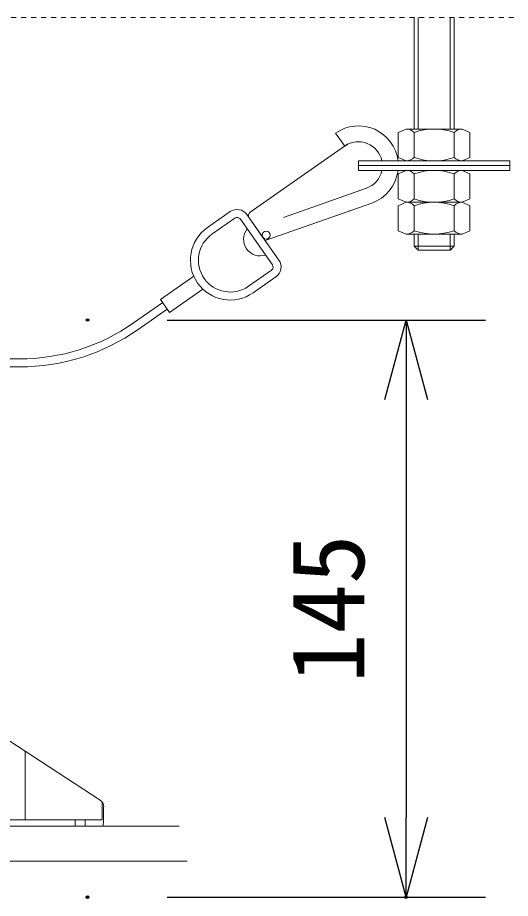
# Model space of a CAD drawing. Units: millimetres, scale not verified. Extents: x -63 to 62, y -56 to 57.
# Drawn here: x 8.44 to 20.82, y 19.87 to 42.01 of the extents above; entities that cross this region are included whole.
import ezdxf
from ezdxf.enums import TextEntityAlignment as Align

# ---------------------------------------------------------------- set-up
doc = ezdxf.new("R2010")
doc.units = ezdxf.units.MM
doc.header["$LTSCALE"] = 0.125
doc.header["$PDMODE"] = 32
doc.header["$PDSIZE"] = 0.0625
doc.linetypes.add('USER2', pattern=[4, 1, -1, 1, -1])
for name, color, linetype in [('0-0_0', 7, 'Continuous'), ('0-1_DEFPOINTS', 7, 'Continuous'), ('0-6_SUNPO', 7, 'Continuous')]:
    doc.layers.add(name, color=color, linetype=linetype)
doc.layers.add('0-4_GAIKEI', color=1, linetype='Continuous', lineweight=18)
doc.styles.add('ＭＳ ゴシック', font='')
doc.styles.get('ＭＳ ゴシック').set_extended_font_data('MS Gothic')

# ---------------------------------------------------------------- blocks, each defined once
blk = doc.blocks.new('_OPEN30')
at = {"layer": '0-0_0'}
blk.add_line((0, 0), (-1, 0), dxfattribs=at)
blk.add_lwpolyline([(-1, 0.26795), (0, 0), (-1, -0.26795)], dxfattribs=at)
blk = doc.blocks.new('D3')
at = {"layer": '0-1_DEFPOINTS'}
for p in [(12.0331, 26.4358), (12.0331, 11.9305), (20.0331, 11.9305)]:
    blk.add_point(p, dxfattribs=at)
at = {"layer": '0-6_SUNPO'}
for p, q in [((14.0331, 26.4358), (22.0331, 26.4358)), ((20.0331, 24.4358), (20.0331, 13.9305)), ((14.0331, 11.9305), (22.0331, 11.9305))]:
    blk.add_line(p, q, dxfattribs=at)
at = {"layer": '0-6_SUNPO', "xscale": 2, "yscale": 2}
for p, rotation in [((20.0331, 26.4358), 90), ((20.0331, 11.9305), 270)]:
    blk.add_blockref('_OPEN30', p, dxfattribs=dict(at, rotation=rotation))
at = {"layer": '0-6_SUNPO', "style": 'ＭＳ ゴシック'}
blk.add_text('145', height=1.833, rotation=90, dxfattribs=at).set_placement((19.5331, 17.3082), align=Align.BOTTOM_LEFT)

msp = doc.modelspace()

# ---------------------------------------------------------------- linework, layer by layer
at = {"layer": '0-4_GAIKEI', "linetype": 'USER2'}
msp.add_line((25.9044, 42.0143), (-8.1081, 42.0143), dxfattribs=at)
at = {"layer": '0-4_GAIKEI'}
for p, q in [((18.4016, 42.0143), (18.4016, 39.2133)), ((18.5016, 42.0143), (18.5016, 39.2133)), ((19.3019, 42.0143), (19.3019, 39.2133)), ((19.402, 42.0143), (19.402, 39.2133)), ((18.0015, 39.1275), (18.2015, 39.2133)), ((19.602, 39.2133), (18.2015, 39.2133)), ((19.602, 39.2133), (19.8021, 39.1275)), ((16.6568, 38.7846), (16.4273, 39.1124)), ((18.0015, 39.1275), (18.0015, 38.4988)), ((18.4016, 39.1275), (18.4016, 38.4988)), ((19.402, 39.1275), (19.402, 38.4988)), ((19.8021, 38.4988), (19.8021, 39.1275)), ((14.2804, 37.1207), (16.7335, 38.8383)), ((17.0011, 38.413), (17.0011, 38.1729)), ((20.8025, 38.413), (17.0011, 38.413)), ((18.2015, 38.413), (18.0015, 38.4988)), ((19.8021, 38.4988), (19.602, 38.413)), ((20.8025, 38.1729), (20.8025, 38.413)), ((20.8025, 38.293), (17.0011, 38.293)), ((17.0011, 38.1729), (20.8025, 38.1729)), ((18.0015, 38.0871), (18.2015, 38.1729)), ((18.0015, 38.0871), (18.0015, 37.4585)), ((18.4016, 38.0871), (18.4016, 37.4585)), ((19.402, 38.0871), (19.402, 37.4585)), ((19.602, 38.1729), (19.8021, 38.0871)), ((19.8021, 37.4585), (19.8021, 38.0871)), ((15.1147, 36.9928), (17.2003, 37.7268)), ((18.2015, 37.3726), (18.0015, 37.4585)), ((19.8021, 37.4585), (19.602, 37.3726)), ((14.6575, 36.4077), (17.3332, 37.3493)), ((18.0015, 37.2868), (18.2015, 37.3726)), ((18.0015, 37.2868), (18.0015, 36.6582)), ((19.602, 37.3726), (18.2015, 37.3726)), ((18.4016, 37.2868), (18.4016, 36.6582)), ((19.402, 37.2868), (19.402, 36.6582)), ((19.602, 37.3726), (19.8021, 37.2868)), ((19.8021, 36.6582), (19.8021, 37.2868)), ((13.2069, 36.7353), (13.7805, 37.137)), ((13.8952, 36.9731), (13.3216, 36.5714)), ((14.1985, 37.0633), (15.0018, 35.916)), ((14.2558, 36.9813), (14.6001, 36.4897)), ((14.8379, 35.8013), (14.0346, 36.9485)), ((18.2015, 36.5723), (18.0015, 36.6582)), ((18.2015, 36.5723), (19.602, 36.5723)), ((18.4016, 36.5723), (18.4016, 36.2722)), ((18.5016, 36.5723), (18.5016, 36.1722)), ((19.3019, 36.5723), (19.3019, 36.1722)), ((19.402, 36.5723), (19.402, 36.2722)), ((19.8021, 36.6582), (19.602, 36.5723)), ((19.402, 36.2722), (18.4016, 36.2722)), ((18.4016, 36.2722), (18.5016, 36.1722)), ((18.5016, 36.1722), (19.3019, 36.1722)), ((19.3019, 36.1722), (19.402, 36.2722)), ((14.2397, 35.2603), (14.8133, 35.662)), ((12.863, 35.5176), (12.027, 34.9322)), ((14.9281, 35.4981), (14.3544, 35.0964)), ((12.0844, 34.8503), (11.354, 34.3389)), ((11.4688, 34.175), (12.1991, 34.6864)), ((8.4851, 33.4343), (7.351, 33.4343)), ((7.351, 33.2342), (8.4851, 33.2342)), ((8.6268, 23.5744), (7.7724, 24.1315)), ((8.6268, 23.5744), (10.5098, 22.3463)), ((8.6268, 21.8469), (8.6268, 23.5744)), ((10.5592, 21.8469), (10.5592, 22.3006)), ((10.6006, 21.8469), (10.6006, 22.1787)), ((8.1948, 21.8469), (10.5592, 21.8469)), ((9.889, 21.8469), (9.889, 21.6869)), ((10.1341, 21.8469), (10.1341, 21.6869)), ((7.4976, 21.6869), (12.4994, 21.6869)), ((7.7475, 21.6869), (10.5592, 21.6869)), ((7.4976, 20.8065), (12.6995, 20.8065))]:
    msp.add_line(p, q, dxfattribs=at)
for points in [[(12.027, 34.9322), (12.2565, 34.6044), (13.0925, 35.1898)], [(10.5592, 21.6869), (10.5683, 21.6908), (10.5772, 21.7027), (10.5851, 21.7219), (10.5915, 21.7469), (10.5965, 21.7775), (10.5996, 21.8117), (10.6006, 21.8469)]]:
    msp.add_lwpolyline(points, dxfattribs=at)
msp.add_circle((14.6821, 36.547), 0.1, dxfattribs=at)
for centre, radius, start, end in [((17.0011, 38.293), 1.0004, 6.8921, 125), ((18.2015, 38.9372), 0.2761, 43.5679, 90), ((18.9018, 37.7128), 1.5006, 70.52878, 109.47122), ((19.602, 38.9372), 0.2761, 90, 136.4321), ((17.0011, 38.293), 0.6002, 11.53696, 125), ((18.2015, 38.6891), 0.2761, 270, 316.4321), ((18.9018, 39.9136), 1.5006, 250.52878, 289.47122), ((19.602, 38.6891), 0.2761, 223.5679, 270), ((17.0011, 38.293), 0.6002, 289.38771, 348.46304), ((17.0011, 38.293), 1.0004, 289.38771, 353.1079), ((18.2015, 37.8968), 0.2761, 43.5679, 90), ((18.9018, 36.6724), 1.5006, 70.52878, 109.47122), ((19.602, 37.8968), 0.2761, 90, 136.4321), ((18.2015, 37.6488), 0.2761, 270, 316.4321), ((18.9018, 38.8732), 1.5006, 250.52878, 289.47122), ((19.602, 37.6488), 0.2761, 223.5679, 270), ((18.2015, 37.0965), 0.2761, 43.5679, 90), ((18.9018, 35.8721), 1.5006, 70.52878, 109.47122), ((19.602, 37.0965), 0.2761, 90, 136.4321), ((13.9526, 36.8911), 0.3001, 35, 125), ((13.9526, 36.8911), 0.1, 35, 125), ((14.3378, 37.0387), 0.1, 125, 215), ((13.7807, 35.9159), 1.0004, 125, 305), ((13.7807, 35.9159), 0.8003, 125, 305), ((14.5318, 36.4419), 0.4168, 141.2602, 288.7398), ((18.2015, 36.8485), 0.2761, 270, 316.4321), ((18.9018, 38.0729), 1.5006, 250.52878, 289.47122), ((19.602, 36.8485), 0.2761, 223.5679, 270), ((14.7559, 35.7439), 0.3001, 305, 35), ((14.7559, 35.7439), 0.1, 305, 35), ((8.4851, 38.4361), 5.0018, 270, 305), ((8.4851, 38.4361), 5.2019, 270, 305), ((10.4009, 22.1787), 0.2001, 0, 56.92311)]:
    msp.add_arc(centre, radius, start, end, dxfattribs=at)

# ---------------------------------------------------------------- block references
at = {"layer": '0-6_SUNPO'}
msp.add_blockref('D3', (-1.8381, 7.9757), dxfattribs=at)

doc.saveas('drawing.dxf')
